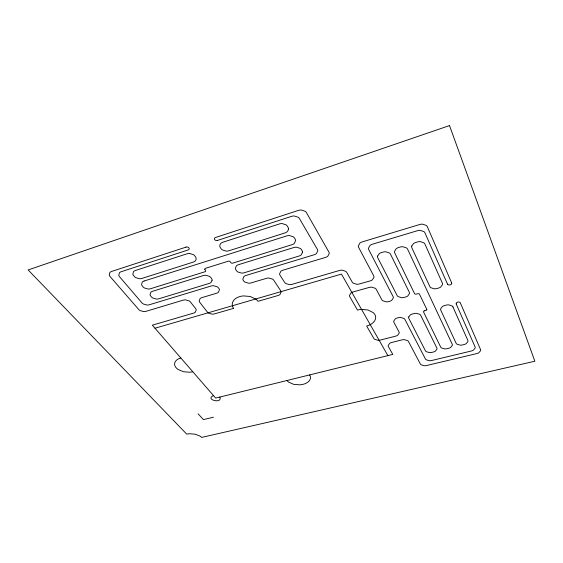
<?xml version="1.0" encoding="UTF-8"?>
<svg xmlns="http://www.w3.org/2000/svg" width="563" height="563" viewBox="0 0 563 563"><rect width="100%" height="100%" fill="white"/><g stroke="black" fill="none" stroke-linecap="round" stroke-linejoin="round"><path stroke-width="0.84" d="M185.945 247.15L111.678 271.422A6.123 4.075 15.6 0 0 109.855 272.52L109.236 275.068A5.151 3.427 15.7 0 0 110.024 276.461L138.716 309.488A4.891 3.167 12.9 0 0 140.06 310.572L143.628 311.585A5.82 3.772 12.9 0 0 146.028 311.318L183.13 300.17A5.827 3.878 10.6 0 1 185.6 299.889L189.189 300.938A4.898 3.265 10.6 0 1 190.477 302.042L195.628 308.559A4.856 3.216 10.2 0 1 196.241 309.84L195.354 312.155A5.778 3.821 10.2 0 1 193.489 313.134L152.334 325.168L215.678 398.09L392.798 354.409L388.456 346.674A4.694 3.005 -2.5 0 1 388.196 345.499L389.68 343.367A5.581 3.575 -2.6 0 1 391.792 342.452L401.869 339.911A5.616 3.603 -3.2 0 1 404.375 339.658L407.591 340.629A4.729 3.033 -3.2 0 1 408.534 341.642L420.301 363.867A4.617 2.857 -3.9 0 0 421.194 364.817L424.284 365.718A5.489 3.406 -3.9 0 0 426.712 365.493L476.594 353.627A5.686 3.519 -6.8 0 0 478.831 352.741L480.605 350.629A4.778 2.956 -6.8 0 0 480.499 349.461L460.295 302.81A2.097 1.393 -7.4 0 0 457.698 302.12A2.097 1.393 -7.4 0 0 456.227 303.879M217.656 240.366L291.479 216.375A6.496 4.961 4 0 1 294.336 215.995L298.235 217.283A5.468 4.18 4 0 1 299.516 218.669L317.363 249.339A5.264 3.878 2.2 0 1 317.792 250.852L316.378 253.603A6.263 4.617 2.3 0 1 314.133 254.779L245.982 275.448A6.01 4.223 7.1 0 0 243.927 276.546L242.829 279.093A5.053 3.554 7.1 0 0 243.181 280.17A12.006 8.473 6.7 0 0 243.927 281.233A5.053 3.547 7.1 0 0 244.94 282.105L248.564 283.203A6.017 4.23 7.1 0 0 251.147 282.9L266.369 278.354A5.989 4.208 5.5 0 1 268.98 278.045L272.612 279.157A5.039 3.547 5.5 0 1 273.822 280.346L280.691 290.719A4.968 3.455 4.9 0 1 281.162 292.077L279.959 294.526A5.912 4.11 4.9 0 1 277.897 295.568L257.981 301.325A12.161 8.255 6.8 0 0 255.905 299.178L250.225 296.483L243.378 295.913A14.61 9.902 6.8 0 0 236.622 297.897C233.772 299.396 231.435 302.676 232.428 305.99A12.147 8.234 6.9 0 0 233.617 308.362L214.545 313.865A5.764 3.842 8.9 0 1 212.103 314.14L208.599 313.127A4.842 3.223 8.9 0 1 207.346 312.043L199.774 302.317A4.912 3.308 9.6 0 1 199.161 301.008L200.076 298.622A5.841 3.927 9.6 0 1 201.99 297.595L216.488 293.26A5.933 4.068 9.3 0 0 218.444 292.211L219.429 289.762A4.99 3.42 9.2 0 0 218.845 288.404A11.795 8.058 9.6 0 0 218.282 287.672A4.99 3.427 9.3 0 0 217.255 286.82L213.616 285.73A5.933 4.068 9.3 0 0 211.076 286.032L149.336 304.752A5.869 3.85 13 0 1 146.915 305.026L143.312 303.999A4.933 3.23 13 0 1 141.96 302.894L119.553 276.736A5.144 3.434 15.2 0 1 118.779 275.342L119.433 272.788A6.116 4.089 15.1 0 1 121.27 271.69L188.049 249.986A2.168 1.548 12.5 0 0 188.95 247.931A2.168 1.548 12.5 0 0 185.91 247.108M144.135 281.014L286.687 235.925A6.334 4.722 4.3 0 1 289.473 235.573L293.281 236.798A5.334 3.976 4.3 0 1 294.54 238.121L295.125 239.099A5.327 3.969 4.2 0 1 295.603 240.654L294.259 243.469A6.334 4.722 4.3 0 1 292.028 244.68L232.765 263.125A1.422 1.013 8.7 0 1 230.823 262.618L230.204 261.696A1.422 1.013 8.9 0 0 228.296 261.197L205.509 268.305A1.407 0.985 10.4 0 0 204.897 269.6M154.987 328.222L341.445 274.097L387.879 355.619M213.511 395.599C204.439 399.533 222.73 404.227 219.851 397.063M424.488 310.818L425.825 310.466A1.365 0.915 -5.3 0 0 426.796 309.284M213.44 417.218L203.419 419.597L198.049 413.749M189.618 253.491L193.433 254.659A5.222 3.702 11.9 0 1 194.805 255.912L195.488 256.841A5.215 3.688 11.8 0 1 196.142 258.311L195.945 259.923L195.192 260.979A6.207 4.391 11.9 0 1 193.193 262.119L141.975 278.411A6.109 4.124 14.4 0 1 139.469 278.72L135.725 277.615A5.13 3.462 14.4 0 1 134.318 276.433L133.579 275.56A5.137 3.469 14.5 0 1 132.833 274.16L133.537 271.598A6.109 4.124 14.4 0 1 135.409 270.493L186.986 253.822A6.207 4.391 11.9 0 1 189.618 253.491M204.925 269.593L205.586 270.486A1.407 0.985 10.5 0 1 204.988 271.746L150.532 288.728A6.01 4.025 13.5 0 1 148.055 289.023L144.367 287.946A5.046 3.378 13.5 0 1 142.988 286.799L142.277 285.948A5.053 3.385 13.6 0 1 141.552 284.582L142.277 282.091A6.01 4.025 13.5 0 1 144.135 281.021M426.768 309.291L419.498 294.203A1.393 0.95 -5.2 0 0 417.732 293.738L416.36 294.09A1.393 0.957 -5.1 0 1 414.558 293.612L394.776 253.012A5.356 3.885 -5.2 0 1 394.494 251.492L396.204 248.712A6.369 4.617 -5.2 0 1 398.625 247.509L400.061 247.087A6.376 4.624 -5.4 0 1 402.904 246.742L406.556 247.952A5.363 3.892 -5.4 0 1 407.626 249.247L452.188 344.12A4.771 3.005 -5.5 0 1 452.342 345.309L450.646 347.441A5.672 3.582 -5.5 0 1 448.451 348.342L447.17 348.659A5.672 3.575 -5.4 0 1 444.657 348.898L441.505 347.948A4.764 3.005 -5.4 0 1 440.618 346.949L423.552 311.986A1.365 0.908 -5.2 0 1 424.495 310.832M452.997 307.046L467.804 340.298A4.821 3.04 -6.4 0 1 467.93 341.502L466.178 343.662A5.736 3.617 -6.4 0 1 463.933 344.577L462.638 344.894A5.729 3.61 -6.3 0 1 460.105 345.14L456.945 344.183A4.814 3.033 -6.3 0 1 456.072 343.17L440.801 310.227A5.025 3.329 -6.5 0 1 440.618 308.918L442.37 306.532A5.975 3.962 -6.5 0 1 444.693 305.505L446.058 305.153A5.982 3.962 -6.6 0 1 448.725 304.864L452.068 305.92A5.032 3.336 -6.6 0 1 452.997 307.046M447.508 284.16L425.03 232.991A5.503 4.054 -7.4 0 0 423.96 231.632L420.251 230.373A6.538 4.807 -7.3 0 0 417.331 230.739L372.467 244.201A6.355 4.659 -3.2 0 0 370.081 245.412L368.462 248.206A5.341 3.92 -3.2 0 0 368.8 249.74L393.065 296.553A5.018 3.441 -3.2 0 1 393.333 297.904L391.742 300.339A5.968 4.096 -3.1 0 1 389.962 301.233A14.525 10.043 -3 0 1 388.829 301.557A5.968 4.089 -3.1 0 1 386.197 301.845L382.784 300.783A5.011 3.434 -3 0 1 381.749 299.65L376.281 289.431A5.046 3.505 -2.1 0 0 375.218 288.263L371.728 287.165A5.996 4.159 -2.1 0 0 369.061 287.468L353.128 291.93A5.94 4.11 -0.9 0 0 350.932 292.985L349.475 295.448A4.997 3.455 -0.8 0 0 349.827 296.8L357.463 310.065A14.511 9.705 -1.1 0 1 361.193 309.418L367.956 309.981L373.213 312.613A12.076 8.093 -1.2 0 1 375.683 317.046C375.922 320.607 372.931 323.38 369.961 324.802A14.554 9.761 -1 0 1 366.647 326.019L373.712 338.293A4.736 3.082 -1.8 0 0 374.698 339.313L377.942 340.277A5.637 3.667 -1.8 0 0 380.426 340.031L395.536 336.181A5.686 3.709 -2.8 0 0 397.682 335.245L399.223 333.043A4.785 3.118 -2.8 0 0 398.977 331.818L393.966 322.458A4.87 3.223 -3.3 0 1 393.706 321.199L395.261 318.904A5.792 3.828 -3.4 0 1 396.999 318.06A13.906 9.135 -3.4 0 1 398.59 317.638A5.792 3.835 -3.4 0 1 400.694 317.476L404.023 318.496A4.877 3.23 -3.4 0 1 405.001 319.58L425.339 358.821A4.659 2.899 -4.3 0 0 426.233 359.792L429.337 360.707A5.546 3.455 -4.3 0 0 431.793 360.475L471.161 351.045A5.693 3.547 -6.6 0 0 473.392 350.144L475.158 348.025A4.785 2.984 -6.6 0 0 475.045 346.843L456.171 303.893M451.716 283.013L427.373 226.812A5.553 4.11 -7.8 0 0 426.304 225.439L422.567 224.158A6.601 4.884 -7.7 0 0 419.625 224.531L362.269 241.879A6.355 4.687 -2.4 0 0 359.905 243.096L358.314 245.911A5.341 3.941 -2.3 0 0 358.673 247.446L373.684 275.814A5.137 3.631 -2.2 0 1 374.001 277.235L372.432 279.804A6.109 4.328 -2.1 0 1 370.158 280.902L359.412 283.949A6.073 4.286 -1.2 0 1 356.745 284.252L353.219 283.147A5.102 3.596 -1.2 0 1 352.114 281.964L346.822 272.534A5.13 3.659 -0.1 0 0 345.703 271.317L342.1 270.177A6.102 4.349 -0.1 0 0 339.398 270.5L292.028 284.343A6.01 4.251 4 0 1 289.417 284.646L285.835 283.541A5.053 3.568 4 0 1 284.639 282.366L280.071 275.321A5.095 3.631 4.4 0 1 279.579 273.899L280.817 271.31A6.059 4.321 4.3 0 1 282.957 270.191L325.555 257.39A6.256 4.588 1.3 0 0 327.814 256.221L329.264 253.491A5.257 3.857 1.2 0 0 328.855 251.985L306.497 212.73A5.51 4.244 3.3 0 0 305.223 211.322L301.296 210.013A6.545 5.039 3.3 0 0 298.418 210.4L215.629 237.452A2.189 1.605 10.6 0 0 214.637 239.564A2.189 1.605 10.6 0 0 217.691 240.408M309.573 374.937A10.957 6.742 3 0 1 310.431 376.893C310.973 379.863 308.376 382.242 305.899 383.333A13.202 8.128 3.1 0 1 299.734 384.832L293.703 384.346L288.784 382.207A10.943 6.721 3.1 0 1 287.01 380.497M192.764 371.714A13.413 8.206 9.1 0 1 189.597 372.227L183.496 371.735L178.218 369.539A11.119 6.784 9.1 0 1 174.896 365.802C173.735 363.107 175.677 360.229 178.105 359.074A13.378 8.163 9 0 1 180.85 357.998M451.66 283.027A2.146 1.471 -7.6 0 1 450.175 284.878A2.146 1.471 -7.6 0 1 447.564 284.139M288.474 228.817L288.066 230.563L287.137 231.717A6.432 4.856 5.1 0 1 284.885 232.962L228.881 250.774A6.284 4.574 9.6 0 1 226.206 251.112L222.399 249.923A5.278 3.842 9.6 0 1 221.062 248.649L220.4 247.699A5.285 3.85 9.7 0 1 219.781 246.186L220.034 244.518L220.837 243.406A6.284 4.574 9.6 0 1 222.941 242.203L279.389 223.954A6.432 4.856 5.1 0 1 282.211 223.588L286.081 224.848A5.412 4.089 5.1 0 1 287.369 226.213L287.974 227.213A5.405 4.082 5 0 1 288.474 228.817M302.535 252.161L301.184 254.891A6.249 4.588 3.6 0 1 298.967 256.059L244.131 272.781A6.102 4.335 7.8 0 1 241.52 273.09L237.839 271.964A5.123 3.638 7.8 0 1 236.559 270.761L235.932 269.86A5.13 3.645 7.9 0 1 235.355 268.424L236.446 265.806A6.102 4.335 7.8 0 1 238.515 264.673L293.78 247.551A6.249 4.588 3.6 0 1 296.532 247.213L300.276 248.41A5.257 3.864 3.6 0 1 301.508 249.698L302.078 250.648A5.25 3.857 3.5 0 1 302.535 252.161M212.124 280.226L211.111 282.366A6.017 4.173 10.1 0 1 209.14 283.442L158.865 298.77A5.919 3.927 12.7 0 1 156.415 299.059L152.784 298.003A4.968 3.301 12.7 0 1 151.44 296.884L150.743 296.054A4.976 3.308 12.7 0 1 150.047 294.731L150.793 292.31A5.919 3.927 12.7 0 1 152.636 291.268L203.264 275.581A6.017 4.173 10.1 0 1 205.833 275.279L209.527 276.391A5.067 3.512 10.1 0 1 210.836 277.58L211.484 278.453A5.06 3.505 10 0 1 212.089 279.846L212.124 280.226M377.625 256.052L377.562 256.461A5.299 3.835 -3.7 0 0 377.879 257.96L397.091 295.455A5.06 3.477 -4.2 0 0 398.104 296.602L401.532 297.679A6.024 4.138 -4.2 0 0 404.192 297.391L405.536 297.025A6.031 4.145 -4.3 0 0 407.823 295.976L409.484 293.506A5.067 3.484 -4.3 0 0 409.245 292.141L390.525 254.258A5.306 3.842 -3.9 0 0 389.441 252.977L385.796 251.781A6.306 4.567 -3.9 0 0 382.988 252.118L381.573 252.534A6.299 4.56 -3.8 0 0 379.202 253.723L377.625 256.052M411.764 246.024L411.687 246.446A5.419 3.934 -6.7 0 0 411.94 247.987L429.808 286.518A5.173 3.554 -6.6 0 0 430.794 287.7L434.228 288.805A6.158 4.237 -6.6 0 0 436.944 288.502L438.331 288.122A6.165 4.237 -6.7 0 0 440.709 287.046L442.518 284.505A5.18 3.561 -6.8 0 0 442.328 283.098L424.988 244.166A5.426 3.941 -6.9 0 0 423.939 242.85L420.28 241.618A6.446 4.68 -6.9 0 0 417.401 241.97L415.944 242.4A6.439 4.673 -6.8 0 0 413.474 243.624L411.764 246.024M408.752 316.927L408.682 317.279A4.912 3.258 -4.3 0 0 408.921 318.552L425.375 350.679A4.715 2.97 -4.5 0 0 426.282 351.671L429.421 352.607A5.609 3.54 -4.5 0 0 431.905 352.368L433.172 352.058A5.616 3.54 -4.6 0 0 435.333 351.171L436.965 349.06A4.722 2.977 -4.6 0 0 436.789 347.885L420.765 315.463A4.926 3.265 -4.5 0 0 419.808 314.365L416.472 313.331A5.848 3.878 -4.5 0 0 413.861 313.612L412.545 313.957A5.848 3.871 -4.4 0 0 410.3 314.956L408.752 316.927M449.513 125.584L28.15 269.944L186.726 434.143A11.83 6.425 7.5 0 1 189.583 433.742L195.108 434.186L199.823 435.994A9.845 5.356 7.5 0 1 201.624 437.416L534.85 361.228L449.513 125.584"/></g></svg>
